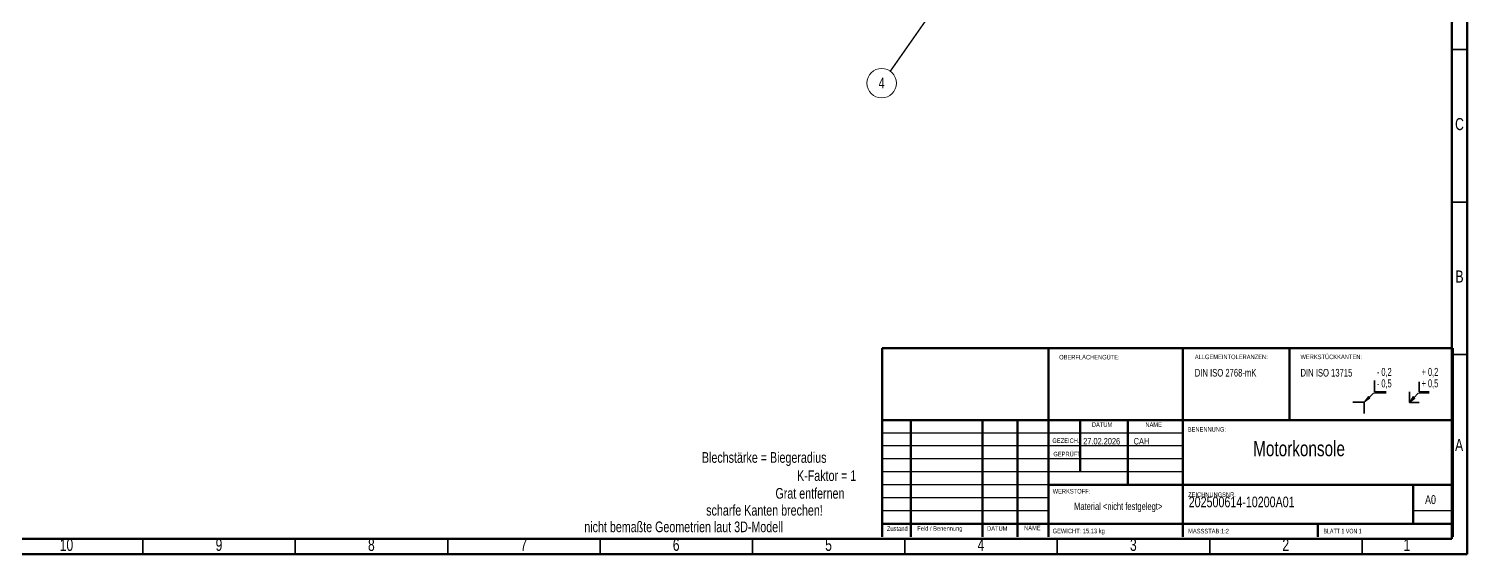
# Model space of a CAD drawing. Header units: millimetres. Extents: x 15 to 1184, y 5 to 836.
# Drawn here: x 712.1 to 1184, y 5 to 177.3 of the extents above; entities that cross this region are included whole.
import ezdxf

# ---------------------------------------------------------------- set-up
doc = ezdxf.new("R2010")
doc.units = ezdxf.units.MM
doc.header["$PDSIZE"] = -1
doc.styles.add('SLDTEXTSTYLE0', font='TXT', dxfattribs={"width": 0.605})
doc.styles.add('SLDTEXTSTYLE1', font='TXT', dxfattribs={"width": 0.75})
doc.styles.add('SLDTEXTSTYLE2', font='TXT', dxfattribs={"width": 0.692308})
doc.dimstyles.new('SLDDIMSTYLE0', dxfattribs={"dimtxt": 0.18, "dimasz": 3.556, "dimexe": 0, "dimexo": 0.0625, "dimgap": 0, "dimtad": 0, "dimtih": 1, "dimtoh": 1, "dimdec": 0, "dimrnd": 1e-09, "dimzin": 0, "dimdsep": 46, "dimtxsty": 'Standard', "dimsah": 1, "dimcen": 0.09, "dimadec": 0, "dimazin": 0, "dimtfac": 3.556, "dimtdec": 0, "dimtofl": 0, "dimtmove": 0, "dimatfit": 3, "dimfxl": 1, "dimfrac": 2, "dimtolj": 1, "dimtzin": 0, "dimarcsym": 0})

# ---------------------------------------------------------------- blocks, each defined once
blk = doc.blocks.new('SW_NOTE_0')
at = {"color": 0, "linetype": 'Continuous', "lineweight": 0, "insert": (0, 4.51), "char_height": 3.5, "attachment_point": 1, "style": 'SLDTEXTSTYLE0'}
blk.add_mtext('+ 0,5', dxfattribs=at)
blk = doc.blocks.new('SW_NOTE_0_1')
at = {"color": 0, "linetype": 'Continuous', "lineweight": 0, "insert": (0, 4.51), "char_height": 3.5, "attachment_point": 1, "style": 'SLDTEXTSTYLE0'}
blk.add_mtext('+ 0,2', dxfattribs=at)
blk = doc.blocks.new('SW_NOTE_0_2')
at = {"color": 0, "linetype": 'Continuous', "lineweight": 0, "insert": (0, 4.51), "char_height": 3.5, "attachment_point": 1, "style": 'SLDTEXTSTYLE0'}
blk.add_mtext('- 0,2', dxfattribs=at)
blk = doc.blocks.new('SW_NOTE_0_3')
at = {"color": 0, "linetype": 'Continuous', "lineweight": 0, "insert": (0, 4.51), "char_height": 3.5, "attachment_point": 1, "style": 'SLDTEXTSTYLE0'}
blk.add_mtext('- 0,5', dxfattribs=at)
blk = doc.blocks.new('Block3')
at = {"linetype": 'Continuous'}
for points in [[(735.45, 277.8), (737.92, 279.57), (737.22, 280.27)], [(755.16, 277.71), (757.62, 279.47), (756.78, 280.26)]]:
    blk.add_hatch(color=7, dxfattribs=at).paths.add_polyline_path(points, flags=0)
at = {"color": 7, "linetype": 'Continuous', "lineweight": 35}
for p, q in [((739.95, 287.3), (739.95, 282.3)), ((759.52, 286.66), (759.52, 282.3)), ((730.45, 277.8), (735.45, 277.8)), ((735.45, 277.8), (735.45, 272.8)), ((739.95, 282.3), (744.95, 282.3)), ((755.16, 277.71), (755.16, 282.3)), ((759.52, 277.71), (755.16, 277.71)), ((759.52, 282.3), (763.89, 282.3))]:
    blk.add_line(p, q, dxfattribs=at)
at = {"color": 7, "linetype": 'Continuous', "lineweight": 18}
for p, q in [((735.45, 277.8), (739.45, 281.8)), ((735.45, 277.8), (737.22, 280.27)), ((735.45, 277.8), (737.92, 279.57)), ((737.22, 280.27), (737.92, 279.57)), ((739.45, 281.8), (744.95, 281.8)), ((755.16, 277.71), (759.02, 281.8)), ((755.16, 277.71), (756.78, 280.26)), ((755.16, 277.71), (757.62, 279.47)), ((756.78, 280.26), (757.62, 279.47)), ((759.02, 281.8), (763.89, 281.8))]:
    blk.add_line(p, q, dxfattribs=at)
at = {"color": 7, "linetype": 'Continuous', "lineweight": 0}
for p in [(737.57, 279.92), (757.2, 279.87)]:
    blk.add_point(p, dxfattribs=at)
for name, p in [('SW_NOTE_0_2', (740.95, 288.28)), ('SW_NOTE_0_1', (760.52, 288.3)), ('SW_NOTE_0_3', (740.95, 283.28)), ('SW_NOTE_0', (760.52, 283.3))]:
    blk.add_blockref(name, p, dxfattribs=at)
blk = doc.blocks.new('SW_NOTE_0_4')
at = {"color": 0, "linetype": 'Continuous', "lineweight": 0, "attachment_point": 1, "style": 'SLDTEXTSTYLE1'}
for s, insert, char_height in [('WERKSTÜCKKANTEN:', (0, 1.93), 1.5), ('DIN ISO 13715', (0, -2.78), 2.5)]:
    blk.add_mtext(s, dxfattribs=dict(at, insert=insert, char_height=char_height))
blk = doc.blocks.new('SW_NOTE_0_5')
at = {"color": 0, "linetype": 'Continuous', "lineweight": 0, "attachment_point": 1, "style": 'SLDTEXTSTYLE1'}
for s, insert, char_height in [('ALLGEMEINTOLERANZEN:', (0, 1.93), 1.5), ('DIN ISO 2768-mK', (0, -2.78), 2.5)]:
    blk.add_mtext(s, dxfattribs=dict(at, insert=insert, char_height=char_height))
blk = doc.blocks.new('SW_NOTE_0_26')
at = {"color": 0, "linetype": 'Continuous', "lineweight": 0}
blk.add_circle((-2.78, -3.97), 4.85, dxfattribs=at)
at = {"color": 0, "linetype": 'Continuous', "lineweight": 0, "insert": (-2.81, -2.19), "char_height": 3.5, "attachment_point": 2, "style": 'SLDTEXTSTYLE1'}
blk.add_mtext('4', dxfattribs=at)

msp = doc.modelspace()

# ---------------------------------------------------------------- linework, layer by layer
at = {"color": 7, "linetype": 'Continuous', "lineweight": 70}
for p, q in [((1184, 836), (1184, 5)), ((1179, 831), (1179, 10)), ((1179, 10), (20, 10)), ((1184, 5), (15, 5))]:
    msp.add_line(p, q, dxfattribs=at)
at = {"color": 7, "linetype": 'Continuous', "lineweight": 35}
for p, q in [((1179, 170.5), (1184, 170.5)), ((1179, 120.5), (1184, 120.5)), ((1179, 70.5), (1184, 70.5)), ((749.5, 10), (749.5, 5)), ((799.5, 10), (799.5, 5)), ((849.5, 10), (849.5, 5)), ((899.5, 10), (899.5, 5)), ((949.5, 10), (949.5, 5)), ((999.5, 10), (999.5, 5)), ((1049.5, 10), (1049.5, 5)), ((1099.5, 10), (1099.5, 5)), ((1149.5, 10), (1149.5, 5))]:
    msp.add_line(p, q, dxfattribs=at)
at = {"color": 7, "linetype": 'Continuous', "lineweight": 50}
for p, q in [((992.0276, 72.6228), (1179.2276, 72.6228)), ((992.0276, 72.6228), (992.0276, 10.7485)), ((1046.6276, 10.7485), (1046.6276, 72.6228)), ((1090.7429, 72.6228), (1090.7429, 10.7485)), ((1125.6587, 72.6228), (1125.6587, 48.9985)), ((1179.2276, 72.6228), (1179.2276, 10.7485)), ((1179.2276, 48.9985), (992.0276, 48.9985)), ((1001.4291, 48.9985), (1001.4291, 10.7485)), ((1024.9203, 48.9985), (1024.9203, 10.7485)), ((1036.4265, 48.9985), (1036.4265, 10.7485)), ((1057.0276, 31.9985), (1057.0276, 48.9985)), ((1072.6276, 48.9985), (1072.6276, 27.7485)), ((1046.6276, 27.7485), (1179.2276, 27.7485)), ((1166.2276, 14.9985), (1166.2276, 27.7485)), ((992.0276, 14.9985), (1179.2276, 14.9985)), ((1135.0276, 10.7485), (1135.0276, 14.9985))]:
    msp.add_line(p, q, dxfattribs=at)
at = {"color": 7, "linetype": 'Continuous', "lineweight": 25}
for p, q in [((1090.8276, 44.7485), (992.0276, 44.7485)), ((1090.8276, 40.4985), (992.0276, 40.4985)), ((1090.8276, 36.2485), (992.0276, 36.2485)), ((1090.8276, 31.9985), (992.0276, 31.9985)), ((1046.6276, 27.7485), (992.0276, 27.7485)), ((1046.6276, 23.4984), (992.0276, 23.4984)), ((1046.6276, 19.2485), (992.0276, 19.2485)), ((1179.2276, 19.2485), (1166.2276, 19.2485))]:
    msp.add_line(p, q, dxfattribs=at)

# ---------------------------------------------------------------- block references
at = {"color": 7, "linetype": 'Continuous', "lineweight": 0}
for name, p in [('SW_NOTE_0_26', (994.6624, 163.4694)), ('SW_NOTE_0_4', (1129.3022, 68.5502)), ('SW_NOTE_0_5', (1094.6219, 68.5502))]:
    msp.add_blockref(name, p, dxfattribs=at)
at = {"color": 7, "linetype": 'Continuous', "xscale": 0.75, "yscale": 0.75, "zscale": 0.75}
msp.add_blockref('Block3', (598.6429, -153.4974), dxfattribs=at)

# ---------------------------------------------------------------- texts
at = {"color": 7, "linetype": 'Continuous', "lineweight": 0}
for s, insert, char_height, attachment_point, style in [('C', (1181.4587, 148.0602), 3.9688, 2, 'SLDTEXTSTYLE1'), ('B', (1181.4706, 98.0602), 3.9688, 2, 'SLDTEXTSTYLE1'), ('OBERFLÄCHENGÜTE:', (1050.1237, 70.3772), 1.5, 1, 'SLDTEXTSTYLE1'), ('DATUM', (1060.8554, 48.2635), 1.5, 1, 'SLDTEXTSTYLE1'), ('NAME', (1078.4037, 48.2635), 1.5, 1, 'SLDTEXTSTYLE1'), ('GEZEICH.', (1047.8951, 42.988), 1.5, 1, 'SLDTEXTSTYLE1'), ('27.02.2026', (1058.0052, 43.1103), 2.11667, 1, 'SLDTEXTSTYLE1'), ('CAH', (1074.5626, 43.1103), 2.11667, 1, 'SLDTEXTSTYLE1'), ('BENENNUNG:', (1092.3102, 46.7058), 1.5, 1, 'SLDTEXTSTYLE1'), ('A', (1181.3397, 42.8102), 3.9688, 2, 'SLDTEXTSTYLE1'), ('Blechstärke = Biegeradius', (932.9067, 38.4866), 3.5, 1, 'SLDTEXTSTYLE1'), ('GEPRÜFT', (1048.2185, 38.603), 1.5, 1, 'SLDTEXTSTYLE1'), ('Motorkonsole', (1128.8373, 42.1425), 5, 2, 'SLDTEXTSTYLE1'), ('K-Faktor = 1', (964.1247, 32.5177), 3.5, 1, 'SLDTEXTSTYLE1'), ('Grat entfernen', (957.0379, 26.7209), 3.5, 1, 'SLDTEXTSTYLE1'), ('WERKSTOFF:', (1047.9999, 26.4135), 1.5, 1, 'SLDTEXTSTYLE1'), ('ZEICHNUNGSNR.', (1092.428, 25.2961), 1.5, 1, 'SLDTEXTSTYLE1'), ('202500614-10200A01', (1092.6235, 23.8954), 3.5, 1, 'SLDTEXTSTYLE1'), ('A0', (1170.1687, 24.36), 2.91042, 1, 'SLDTEXTSTYLE1'), ('scharfe Kanten brechen!', (934.3171, 21.1719), 3.5, 1, 'SLDTEXTSTYLE1'), ('Material <nicht festgelegt>', (1069.4842, 21.913), 2.38125, 2, 'SLDTEXTSTYLE1'), ('nicht bemaßte Geometrien laut 3D-Modell', (894.3247, 15.7311), 3.5, 1, 'SLDTEXTSTYLE1'), ('Zustand', (993.6141, 14.1259), 1.5, 1, 'SLDTEXTSTYLE1'), ('Feld / Benennung', (1003.5512, 14.2166), 1.5, 1, 'SLDTEXTSTYLE1'), ('DATUM', (1026.4638, 14.1793), 1.5, 1, 'SLDTEXTSTYLE1'), ('NAME', (1038.6136, 14.3661), 1.5, 1, 'SLDTEXTSTYLE1'), ('10', (724.4201, 10.0602), 3.96875, 2, 'SLDTEXTSTYLE1'), ('9', (774.46, 10.0602), 3.9688, 2, 'SLDTEXTSTYLE1'), ('8', (824.46, 10.0602), 3.9688, 2, 'SLDTEXTSTYLE1'), ('7', (874.46, 10.0602), 3.9688, 2, 'SLDTEXTSTYLE1'), ('6', (924.46, 10.0602), 3.9688, 2, 'SLDTEXTSTYLE1'), ('5', (974.46, 10.0602), 3.9688, 2, 'SLDTEXTSTYLE1'), ('4', (1024.46, 10.0602), 3.9688, 2, 'SLDTEXTSTYLE1'), ('GEWICHT: 15.13 kg', (1047.9718, 13.3768), 1.4986, 1, 'SLDTEXTSTYLE1'), ('3', (1074.46, 10.0602), 3.9688, 2, 'SLDTEXTSTYLE1'), ('MASSSTAB:1:2', (1092.428, 13.3276), 1.5, 1, 'SLDTEXTSTYLE1'), ('2', (1124.46, 10.0602), 3.9688, 2, 'SLDTEXTSTYLE1'), ('BLATT 1 VON 1', (1136.8323, 13.3276), 1.5, 1, 'SLDTEXTSTYLE2'), ('1', (1164.21, 10.0602), 3.9688, 2, 'SLDTEXTSTYLE1')]:
    msp.add_mtext(s, dxfattribs=dict(at, insert=insert, char_height=char_height, attachment_point=attachment_point, style=style))

# ---------------------------------------------------------------- leaders
msp.add_leader([(1009.1801, 184.2312), (994.6624, 163.4694)], dimstyle='SLDDIMSTYLE0', dxfattribs=at)

doc.saveas('drawing.dxf')
